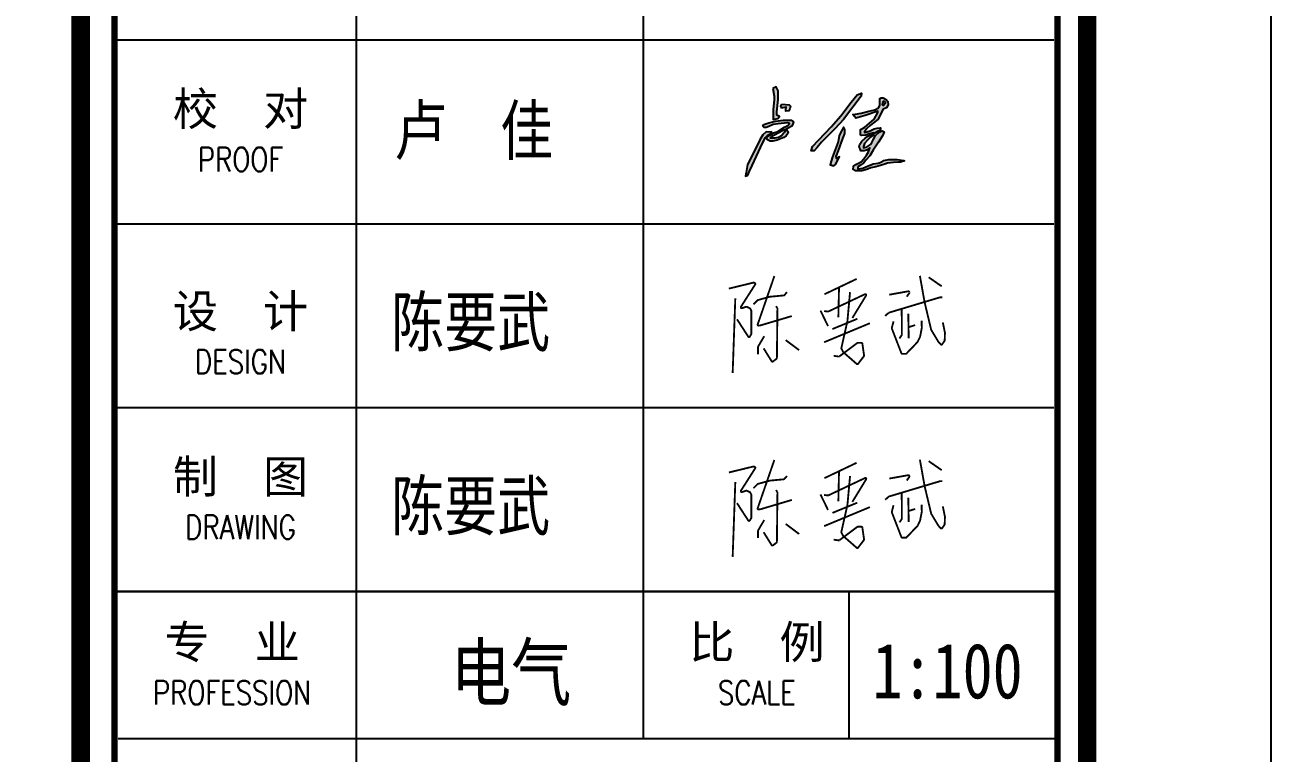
# Model space of a CAD drawing. Extents: x 815029915 to 815825525, y 579155098 to 579748855.
# Drawn here: x 815657059 to 815663833, y 579269303 to 579273263 of the extents above; entities that cross this region are included whole.
import ezdxf
from ezdxf.enums import TextEntityAlignment as Align

# ---------------------------------------------------------------- set-up
doc = ezdxf.new("R2010")
doc.units = 0
doc.header["$LTSCALE"] = 100
doc.header["$MEASUREMENT"] = 0
for name, color, linetype in [('PUB_TITLE', 4, 'Continuous'), ('TK', 7, 'Continuous'), ('zm', 1, 'Continuous')]:
    doc.layers.add(name, color=color, linetype=linetype)
doc.layers.add('平面看线', color=175, linetype='Continuous', lineweight=9)
doc.styles.add('CCIAD-图框(标题项)', font='')
doc.styles.add('STYLE2', font='')
doc.styles.add('基本字体', font='simplex.shx', dxfattribs={"height": 180, "bigfont": 'hztxt.shx'})
doc.styles.get('CCIAD-图框(标题项)').set_extended_font_data('SimHei')
doc.styles.get('STYLE2').set_extended_font_data('SimHei')

# ---------------------------------------------------------------- blocks, each defined once
blk = doc.blocks.new('CCIAD-TK-A2-图签')
at = {"layer": 'TK'}
for p, q in [((544.265, 121.628), (544.265, 51.628)), ((559.858, 121.628), (559.858, 51.628)), ((531.117, 81.628), (582.187, 81.628)), ((531.117, 81.628), (582.187, 81.628)), ((531.117, 71.628), (582.187, 71.628)), ((531.117, 71.628), (582.187, 71.628)), ((531.117, 61.628), (582.187, 61.628)), ((531.117, 61.628), (582.187, 61.628)), ((582.187, 51.628), (531.117, 51.628)), ((531.117, 51.628), (582.187, 51.628)), ((531.117, 51.628), (582.187, 51.628)), ((531.317, 51.628), (582.387, 51.628)), ((533.317, 51.628), (582.387, 51.628)), ((544.265, 51.628), (544.265, 35.628)), ((559.858, 51.628), (559.858, 43.628)), ((571.049, 51.628), (571.049, 43.628)), ((531.317, 43.628), (582.387, 43.628)), ((533.317, 43.628), (582.387, 43.628))]:
    blk.add_line(p, q, dxfattribs=at)
at = {"layer": 'TK', "const_width": 1}
blk.add_lwpolyline([(529.286, 10.457), (529.286, 410)], dxfattribs=at)
at = {"layer": 'TK'}
blk.add_lwpolyline([(529.286, 10.457), (584, 10.457), (584, 410)], dxfattribs=at)
at = {"layer": 'TK', "const_width": 0.347}
blk.add_lwpolyline([(531.117, 185.398), (582.387, 185.398), (582.387, 13.253), (531.117, 13.253)], close=True, dxfattribs=at)
at = {"layer": 'TK', "char_height": 1.8, "attachment_point": 5, "style": '基本字体'}
for s, insert, width in [('{\\fSimHei|b0|i0|c134|p49;校  对\\H1.167x;\\P\\Fsimplex,hztxt|c134;\\H0.6189x;\\W0.8;PROOF }', (537.976, 76.628), 11.6), ('{\\fSimHei|b0|i0|c134|p49;设  计\\H1.167x;\\P\\Fsimplex,hztxt|c134;\\H0.6189x;\\W0.8;DESIGN }', (537.976, 65.628), 11.6), ('{\\fSimHei|b0|i0|c134|p49;制  图\\H1.167x;\\P\\Fsimplex,hztxt|c134;\\H0.6189x;\\W0.8;DRAWING\\H1.3846x; }', (537.976, 56.628), 11.6), ('{\\fSimHei|b0|i0|c134|p49;专  业\\W0.8;\\P\\Fsimplex,hztxt|c134;\\H0.7222x;PROFESSION\\H1.3847x;  }', (537.517, 47.628), 11.6), ('{\\fSimHei|b0|i0|c134|p49;比  例\\W0.8;\\P\\Fsimplex,hztxt|c134;\\H0.7222x;SCALE }', (566.049, 47.628), 10)]:
    blk.add_mtext(s, dxfattribs=dict(at, insert=insert, width=width))
blk = doc.blocks.new('gadad23a')
at = {"layer": '平面看线', "const_width": 100}
for points in [[(131775, 116553), (130868, 113925, 0.557185), (130922, 113859), (131024, 113872), (132727, 114378)], [(139687, 116566), (139940, 115144), (140298, 113636, 0.077541), (140304, 113622), (140692, 112978), (140816, 112838, 0.480002), (140894, 112842), (141024, 113023, 0.147817), (141034, 113050), (141049, 113447, 0.05991), (141048, 113459), (140933, 114030)], [(129300, 115871), (130634, 116195, -0.150124), (130663, 116193), (130711, 116175, -0.476931), (130735, 116101), (129958, 114882, 0.703116), (130016, 114807), (130242, 114881, -0.191901), (130279, 114878), (130443, 114800, -0.166898), (130467, 114777), (130516, 114678, -0.116521), (130522, 114655), (130522, 113410, -0.134677), (130515, 113384), (130441, 113260, -0.556571), (130356, 113258), (129742, 114206)], [(130637, 115013), (130859, 115235, -0.129081), (130881, 115248), (131523, 115427), (132286, 115499, 0.194236), (132319, 115516), (132460, 115681)], [(134479, 114648), (134686, 114623, 0.141288), (134714, 114627), (136699, 115567, -0.745112), (136763, 115496), (136015, 114271)], [(137796, 114387), (137992, 114555, -0.104533), (138010, 114565), (140768, 115393, -0.07304), (140783, 115395), (140909, 115395)], [(138021, 115539), (139052, 115724, -0.467135), (139111, 115675), (139111, 115641, -0.160073), (139101, 115611), (138969, 115432)], [(131867, 114919), (131936, 114795, -0.131224), (131942, 114770), (131913, 112094, -0.229929), (131893, 112055), (131700, 111906, -0.444253), (131627, 111919), (131191, 112623)], [(138698, 114771), (138706, 113365, -0.149587), (138697, 113337), (138577, 113157)], [(135747, 114110), (135417, 112637, 0.177164), (135421, 112603), (135517, 112420, 0.093258), (135528, 112406), (136253, 111773, 0.432684), (136325, 111780), (136642, 112193, 0.202276), (136652, 112231), (136559, 112877, 0.372816), (136509, 112920), (136309, 112920, 0.162035), (136279, 112910), (135311, 112185, -0.199079), (135274, 112176), (134997, 112216)], [(138254, 114091), (138160, 113731, 0.156859), (138162, 113700), (138682, 112354, 0.309954), (138729, 112322), (138920, 112322, 0.204533), (138956, 112337), (139554, 112962, 0.079088), (139563, 112975), (139695, 113250, 0.06466), (139699, 113262), (139787, 113719, 0.04851), (139788, 113729), (139786, 114121)], [(131225, 113282), (130897, 112730, 0.134842), (130890, 112705), (130890, 112304)]]:
    blk.add_lwpolyline(points, format="xyb", dxfattribs=at)
for points in [[(140164, 116488), (140870, 115997)], [(134496, 115562), (136247, 116397)], [(135290, 115941), (135254, 114307)], [(129652, 115349), (129508, 111282)], [(135890, 115676), (135747, 114110)], [(134283, 114674), (134692, 113831)], [(139055, 114503), (139079, 113173)], [(134480, 112953), (136969, 113988)], [(134932, 113672), (136284, 114227)], [(139069, 113773), (139433, 113888)], [(132390, 113071), (133122, 112524)]]:
    blk.add_lwpolyline(points, dxfattribs=at)
blk = doc.blocks.new('l')
at = {"layer": 'TK'}
blk.add_lwpolyline([(815463677.3, 579451444.5), (815463677.3, 579409444.5), (815547777.3, 579409444.5), (815547777.3, 579451444.5)], close=True, dxfattribs=at)

msp = doc.modelspace()

# ---------------------------------------------------------------- hatches: boundary and pattern name
h = msp.add_hatch(color=256)
h.paths.add_polyline_path([(815661220.6, 579272820.3), (815661212.9, 579272828.7), (815661173.4, 579272832), (815661167.9, 579272820.7), (815661169.2, 579272811.3), (815661178.6, 579272812.6), (815661196.7, 579272814.8), (815661194.8, 579272801.9), (815661194.8, 579272793.8), (815661211.9, 579272796.1), (815661217.4, 579272807.4)])
h.paths.add_polyline_path([(815661160.7, 579272765.1), (815661145.8, 579272771.7), (815661145.8, 579272790.6), (815661154.1, 579272858.2), (815661154.1, 579272905.1), (815661142.5, 579272926.5), (815661125.2, 579272916.6), (815661131.8, 579272876.3), (815661131.8, 579272855.7), (815661126, 579272803.8), (815661126, 579272785.7), (815661126, 579272765.1), (815661126, 579272748.6), (815661151.6, 579272753.6)])
h.paths.add_polyline_path([(815661237.8, 579272736.3), (815661224.8, 579272744.1), (815661210.3, 579272744.1), (815661181.3, 579272744.1), (815661139.3, 579272738.9), (815661103, 579272731.1), (815661076.5, 579272721.3), (815661070.3, 579272712.5), (815661078.1, 579272704.7), (815661087.9, 579272704.7), (815661103, 579272711.4), (815661126.8, 579272721.8), (815661154.3, 579272724.4), (815661203.5, 579272730.6), (815661215.5, 579272727), (815661205.6, 579272715.6), (815661187.5, 579272706.8), (815661152.2, 579272684), (815661127.3, 579272675.7), (815661101.9, 579272659.6), (815661089, 579272646.7), (815661095.7, 579272637.9), (815661110.2, 579272631.6), (815661125.3, 579272631.6), (815661148.2, 579272636.2), (815661165.7, 579272643), (815661184.4, 579272650.3), (815661197.8, 579272660.1), (815661206.7, 579272673.1), (815661208.7, 579272681.4), (815661200.7, 579272692.6), (815661194.2, 579272686.6), (815661185.5, 579272678.6), (815661181.3, 579272673.1), (815661171.9, 579272661.2), (815661154.8, 579272652.9), (815661137.7, 579272649.3), (815661117.5, 579272649.3), (815661110.7, 579272649.3), (815661114.9, 579272655), (815661137.7, 579272664.3), (815661156.9, 579272675.2), (815661173, 579272685), (815661195, 579272694), (815661208.2, 579272701.6), (815661228.5, 579272713.2), (815661233.6, 579272725.9)])
h.paths.add_polyline_path([(815661117.2, 579272674.6), (815661117.2, 579272681.5), (815661111.2, 579272680.3), (815661088.4, 579272680.8), (815661070.8, 579272665.3), (815661053.7, 579272637.3), (815661008.2, 579272545), (815660987.6, 579272503.1), (815660980, 579272459.6), (815660976.7, 579272440.3), (815660988.3, 579272445.6), (815660998.3, 579272467.1), (815661012.9, 579272498.8), (815661036.3, 579272549.5), (815661069, 579272620.3), (815661084, 579272651.2), (815661094.7, 579272661.9)])
h.paths.add_polyline_path([(815661508.5, 579272748.9), (815661605.3, 579272875.7), (815661607, 579272892.4), (815661583.6, 579272883.2), (815661551.1, 579272843.2), (815661495.1, 579272768.9), (815661441.7, 579272708), (815661339.9, 579272602.1), (815661333.2, 579272578), (815661349.9, 579272578), (815661364.9, 579272596.3), (815661388.3, 579272624.6), (815661464.3, 579272699.7)])
h.paths.add_polyline_path([(815661515.7, 579272673.3), (815661515.7, 579272694.7), (815661508.5, 579272706.8), (815661500.6, 579272691.6), (815661485.4, 579272660.7), (815661479.1, 579272626.7), (815661463.4, 579272584.2), (815661449, 579272545.5), (815661442.4, 579272521.9), (815661436.7, 579272501.6), (815661456.6, 579272495.7), (815661467.6, 579272506.2), (815661476.5, 579272526.1), (815661487.5, 579272545), (815661470.2, 579272536), (815661468.1, 579272547), (815661481.7, 579272580.6), (815661505.3, 579272645)])
h.paths.add_polyline_path([(815661751.5, 579272828.9), (815661749.4, 579272845.7), (815661741, 579272856.8), (815661725.2, 579272867.3), (815661714.1, 579272867.3), (815661706.8, 579272862), (815661706.8, 579272843.6), (815661706.8, 579272824.2), (815661699.9, 579272812.6), (815661679.1, 579272801.5), (815661646.8, 579272793.7), (815661604, 579272783.3), (815661574.6, 579272778.3), (815661559.1, 579272775.6), (815661569.7, 579272762.9), (815661575, 579272756.6), (815661627.3, 579272769.8), (815661694.5, 579272793.5), (815661694.5, 579272786.7), (815661675.4, 579272751.3), (815661624.2, 579272706.9), (815661616.2, 579272701.6), (815661600.9, 579272693.7), (815661600.9, 579272685.8), (815661600.9, 579272665.5), (815661607.2, 579272660.7), (815661629.4, 579272662.9), (815661648.5, 579272670.3), (815661673.3, 579272676.1), (815661659, 579272666), (815661644.2, 579272660.2), (815661626.8, 579272647), (815661609.3, 579272630.6), (815661597.2, 579272613.7), (815661593.9, 579272600.4), (815661598.8, 579272588.4), (815661603, 579272577.8), (815661621, 579272577.8), (815661633.7, 579272582.6), (815661652.7, 579272593.7), (815661644.2, 579272573.6), (815661634.2, 579272554.7), (815661616.7, 579272533.4), (815661604.6, 579272518.6), (815661576.6, 579272504.4), (815661563.3, 579272494.3), (815661560.7, 579272476.4), (815661574.4, 579272469.5), (815661607.7, 579272469.5), (815661634.7, 579272476.4), (815661656.5, 579272485), (815661683.9, 579272491.7), (815661710.4, 579272498.2), (815661733.6, 579272506), (815661748.8, 579272511.1), (815661780.6, 579272514.4), (815661806, 579272517.1), (815661818.1, 579272517.1), (815661839.8, 579272523.4), (815661836.1, 579272526), (815661799.6, 579272531.3), (815661755.2, 579272531.3), (815661728.3, 579272526), (815661717.2, 579272518.6), (815661696.6, 579272510.7), (815661670.7, 579272507), (815661640, 579272495.4), (815661613.6, 579272484.3), (815661587.3, 579272481.1), (815661587.3, 579272490.3), (815661601.4, 579272500.2), (815661617.8, 579272511.7), (815661630.5, 579272526.6), (815661651.6, 579272551.4), (815661670.6, 579272581.8), (815661687.7, 579272609.1), (815661698.4, 579272626.1), (815661719.9, 579272660.4), (815661726.2, 579272672), (815661729.9, 579272681), (815661719.4, 579272687.3), (815661702.5, 579272680.4), (815661683.3, 579272661.7), (815661672.2, 579272642.3), (815661662, 579272624.2), (815661655.2, 579272612.1), (815661633.6, 579272597.9), (815661617.3, 579272593.6), (815661617.3, 579272602.1), (815661622.5, 579272618.9), (815661639.9, 579272636.2), (815661655.7, 579272652), (815661670.9, 579272662.5), (815661679.7, 579272674.2), (815661696.8, 579272685.8), (815661709.8, 579272694.8), (815661709.8, 579272704.1), (815661692.5, 579272701.1), (815661674.7, 579272697.9), (815661653.9, 579272686.9), (815661636.2, 579272682.2), (815661622.5, 579272678.5), (815661622.5, 579272681.6), (815661634.8, 579272699.6), (815661654.5, 579272715.5), (815661672.5, 579272730), (815661695.1, 579272748.2), (815661704, 579272764.8), (815661716.2, 579272787.9), (815661725.2, 579272804.7), (815661743.1, 579272812.1)])
h.paths.add_polyline_path([(815661724.6, 579272824.8), (815661719.3, 579272829.7), (815661724.3, 579272848.9), (815661732.3, 579272846.6), (815661736.9, 579272840)], flags=16)

# ---------------------------------------------------------------- linework, layer by layer
for points in [[(815661125.2, 579272916.6), (815661131.8, 579272876.3), (815661131.8, 579272855.7), (815661126, 579272803.8), (815661126, 579272785.7), (815661126, 579272765.1), (815661126, 579272748.6), (815661151.6, 579272753.6), (815661160.7, 579272765.1), (815661145.8, 579272771.7), (815661145.8, 579272790.6), (815661154.1, 579272858.2), (815661154.1, 579272905.1), (815661142.5, 579272926.5)], [(815661605.3, 579272875.7), (815661508.5, 579272748.9), (815661464.3, 579272699.7), (815661388.3, 579272624.6), (815661364.9, 579272596.3), (815661349.9, 579272578), (815661333.2, 579272578), (815661339.9, 579272602.1), (815661441.7, 579272708), (815661495.1, 579272768.9), (815661551.1, 579272843.2), (815661583.6, 579272883.2), (815661607, 579272892.4)], [(815661173.4, 579272832), (815661212.9, 579272828.7), (815661220.6, 579272820.3), (815661217.4, 579272807.4), (815661211.9, 579272796.1), (815661194.8, 579272793.8), (815661194.8, 579272801.9), (815661196.7, 579272814.8), (815661178.6, 579272812.6), (815661169.2, 579272811.3), (815661167.9, 579272820.7)], [(815661574.6, 579272778.3), (815661604, 579272783.3), (815661646.8, 579272793.7), (815661679.1, 579272801.5), (815661699.9, 579272812.6), (815661706.8, 579272824.2), (815661706.8, 579272843.6), (815661706.8, 579272862), (815661714.1, 579272867.3), (815661725.2, 579272867.3), (815661741, 579272856.8), (815661749.4, 579272845.7), (815661751.5, 579272828.9), (815661743.1, 579272812.1), (815661725.2, 579272804.7), (815661716.2, 579272787.9), (815661704, 579272764.8), (815661695.1, 579272748.2), (815661672.5, 579272730), (815661654.5, 579272715.5), (815661634.8, 579272699.6), (815661622.5, 579272681.6), (815661622.5, 579272678.5), (815661636.2, 579272682.2), (815661653.9, 579272686.9), (815661674.7, 579272697.9), (815661692.5, 579272701.1), (815661709.8, 579272704.1), (815661709.8, 579272694.8), (815661696.8, 579272685.8), (815661679.7, 579272674.2), (815661670.9, 579272662.5), (815661655.7, 579272652), (815661639.9, 579272636.2), (815661622.5, 579272618.9), (815661617.3, 579272602.1), (815661617.3, 579272593.6), (815661633.6, 579272597.9), (815661655.2, 579272612.1), (815661662, 579272624.2), (815661672.2, 579272642.3), (815661683.3, 579272661.7), (815661702.5, 579272680.4), (815661719.4, 579272687.3), (815661729.9, 579272681), (815661726.2, 579272672), (815661719.9, 579272660.4), (815661698.4, 579272626.1), (815661687.7, 579272609.1), (815661670.6, 579272581.8), (815661651.6, 579272551.4), (815661630.5, 579272526.6), (815661617.8, 579272511.7), (815661601.4, 579272500.2), (815661587.3, 579272490.3), (815661587.3, 579272481.1), (815661613.6, 579272484.3), (815661640, 579272495.4), (815661670.7, 579272507), (815661696.6, 579272510.7), (815661717.2, 579272518.6), (815661728.3, 579272526), (815661755.2, 579272531.3), (815661799.6, 579272531.3), (815661836.1, 579272526), (815661839.8, 579272523.4), (815661818.1, 579272517.1), (815661806, 579272517.1), (815661780.6, 579272514.4), (815661748.8, 579272511.1), (815661733.6, 579272506), (815661710.4, 579272498.2), (815661683.9, 579272491.7), (815661656.5, 579272485), (815661634.7, 579272476.4), (815661607.7, 579272469.5), (815661574.4, 579272469.5), (815661560.7, 579272476.4), (815661563.3, 579272494.3), (815661576.6, 579272504.4), (815661604.6, 579272518.6), (815661616.7, 579272533.4), (815661634.2, 579272554.7), (815661644.2, 579272573.6), (815661652.7, 579272593.7), (815661633.7, 579272582.6), (815661621, 579272577.8), (815661603, 579272577.8), (815661598.8, 579272588.4), (815661593.9, 579272600.4), (815661597.2, 579272613.7), (815661609.3, 579272630.6), (815661626.8, 579272647), (815661644.2, 579272660.2), (815661659, 579272666), (815661673.3, 579272676.1), (815661648.5, 579272670.3), (815661629.4, 579272662.9), (815661607.2, 579272660.7), (815661600.9, 579272665.5), (815661600.9, 579272685.8), (815661600.9, 579272693.7), (815661616.2, 579272701.6), (815661624.2, 579272706.9), (815661675.4, 579272751.3), (815661694.5, 579272786.7), (815661694.5, 579272793.5), (815661627.3, 579272769.8), (815661575, 579272756.6), (815661569.7, 579272762.9), (815661559.1, 579272775.6)], [(815661724.3, 579272848.9), (815661719.3, 579272829.7), (815661724.6, 579272824.8), (815661736.9, 579272840), (815661732.3, 579272846.6)], [(815661111.2, 579272680.3), (815661088.4, 579272680.8), (815661070.8, 579272665.3), (815661053.7, 579272637.3), (815661008.2, 579272545), (815660987.6, 579272503.1), (815660980, 579272459.6), (815660976.7, 579272440.3), (815660988.3, 579272445.6), (815660998.3, 579272467.1), (815661012.9, 579272498.8), (815661036.3, 579272549.5), (815661069, 579272620.3), (815661084, 579272651.2), (815661094.7, 579272661.9), (815661117.2, 579272674.6), (815661117.2, 579272681.5)], [(815661076.5, 579272721.3), (815661103, 579272731.1), (815661139.3, 579272738.9), (815661181.3, 579272744.1), (815661210.3, 579272744.1), (815661224.8, 579272744.1), (815661237.8, 579272736.3), (815661233.6, 579272725.9), (815661228.5, 579272713.2), (815661208.2, 579272701.6), (815661195, 579272694), (815661173, 579272685), (815661156.9, 579272675.2), (815661137.7, 579272664.3), (815661114.9, 579272655), (815661110.7, 579272649.3), (815661117.5, 579272649.3), (815661137.7, 579272649.3), (815661154.8, 579272652.9), (815661171.9, 579272661.2), (815661181.3, 579272673.1), (815661185.5, 579272678.6), (815661194.2, 579272686.6), (815661200.7, 579272692.6), (815661208.7, 579272681.4), (815661206.7, 579272673.1), (815661197.8, 579272660.1), (815661184.4, 579272650.3), (815661165.7, 579272643), (815661148.2, 579272636.2), (815661125.3, 579272631.6), (815661110.2, 579272631.6), (815661095.7, 579272637.9), (815661089, 579272646.7), (815661101.9, 579272659.6), (815661127.3, 579272675.7), (815661152.2, 579272684), (815661187.5, 579272706.8), (815661205.6, 579272715.6), (815661215.5, 579272727), (815661203.5, 579272730.6), (815661154.3, 579272724.4), (815661126.8, 579272721.8), (815661103, 579272711.4), (815661087.9, 579272704.7), (815661078.1, 579272704.7), (815661070.3, 579272712.5)], [(815661500.6, 579272691.6), (815661485.4, 579272660.7), (815661479.1, 579272626.7), (815661463.4, 579272584.2), (815661449, 579272545.5), (815661442.4, 579272521.9), (815661436.7, 579272501.6), (815661456.6, 579272495.7), (815661467.6, 579272506.2), (815661476.5, 579272526.1), (815661487.5, 579272545), (815661470.2, 579272536), (815661468.1, 579272547), (815661481.7, 579272580.6), (815661505.3, 579272645), (815661515.7, 579272673.3), (815661515.7, 579272694.7), (815661508.5, 579272706.8)]]:
    msp.add_lwpolyline(points, close=True)
at = {"layer": 'TK'}
msp.add_lwpolyline([(815579733.2, 579307018.6), (815579733.2, 579265018.6), (815663833.2, 579265018.6), (815663833.2, 579307018.6)], close=True, dxfattribs=at)
at = {"layer": 'TK', "const_width": 100}
msp.add_lwpolyline([(815582233.2, 579266064.2), (815582233.2, 579306018.6), (815662833.2, 579306018.6), (815662833.2, 579266064.2)], close=True, dxfattribs=at)

# ---------------------------------------------------------------- block references
at = {"xscale": 0.1, "yscale": 0.1, "zscale": 0.1}
for p in [(815647955.4, 579260241.8), (815647955.4, 579259241.8)]:
    msp.add_blockref('gadad23a', p, dxfattribs=at)
at = {"layer": 'TK', "xscale": 100, "yscale": 100, "zscale": 100}
msp.add_blockref('CCIAD-TK-A2-图签', (815604433.2, 579265018.6), dxfattribs=at)
at = {"layer": 'zm', "color": 1}
msp.add_blockref('l', (116055.9, -144425.9), dxfattribs=at)

# ---------------------------------------------------------------- texts
at = {"layer": 'PUB_TITLE', "style": 'CCIAD-图框(标题项)', "width": 0.8}
for s, p in [('卢  佳', (815659066.5, 579272557.9)), ('陈要武', (815659050, 579271515.7)), ('陈要武', (815659050, 579270515.7))]:
    msp.add_text(s, height=264, dxfattribs=at).set_placement(p)
at = {"layer": 'zm', "ltscale": 10, "style": 'STYLE2', "width": 0.8}
for s, p in [('电气', (815659701.7, 579269747.8)), ('1:100', (815662074.6, 579269747.8))]:
    msp.add_text(s, height=300, dxfattribs=at).set_placement(p, align=Align.MIDDLE)

doc.saveas('drawing.dxf')
